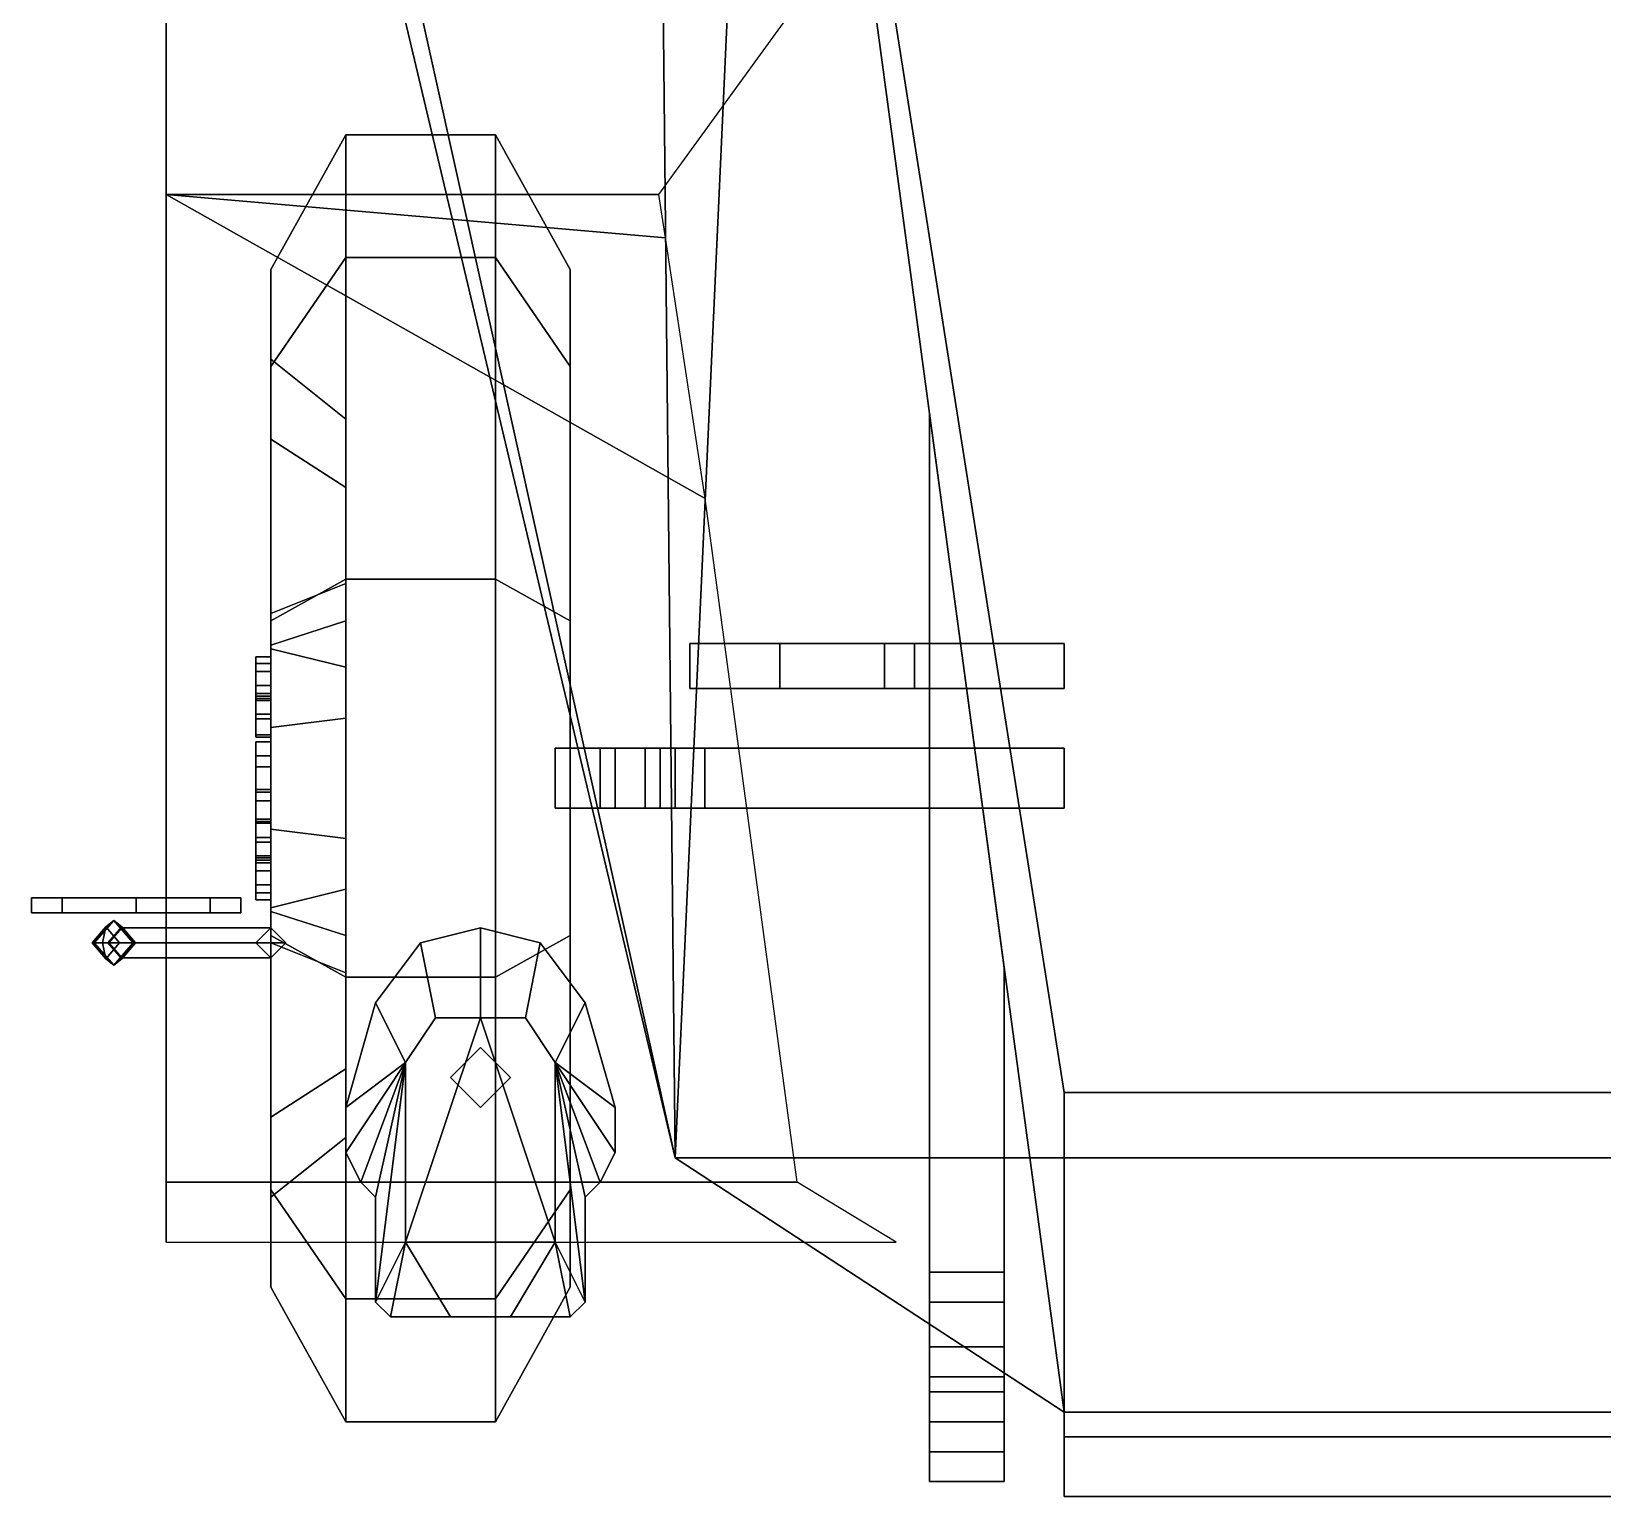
# Model space of a CAD drawing. Header units: millimetres. Extents: x -1.07 to 1.03, y -2.23 to 2.52.
# Drawn here: x -1.07 to -0.02, y -2.23 to -1.251 of the extents above; entities that cross this region are included whole.
import ezdxf

# ---------------------------------------------------------------- set-up
doc = ezdxf.new("R2010")
doc.units = ezdxf.units.MM
doc.layers.add('fenders', color=6, linetype='Continuous')
doc.layers.add('wheels', color=2, linetype='Continuous')

msp = doc.modelspace()

# ---------------------------------------------------------------- linework, layer by layer
for points in [[(0.64, -2.0037, 1.1612), (0.9516, -0.69, 1.33), (-0.9516, -0.69, 1.33), (-0.64, -2.0037, 1.1612)], [(-0.9114, -0.78, 1.29), (-0.64, -2.0037, 1.1612), (-0.64, -2.0037, 1.1612), (-0.9516, -0.69, 1.33)], [(-0.64, -2.0037, 1.1612), (-0.6526, -0.78, 0.9), (-0.58, -0.69, 0.77), (-0.64, -2.0037, 1.1612)], [(-0.38, -2.1736, 0.77), (-0.64, -2.0037, 1.1612), (-0.58, -0.69, 0.77), (-0.38, -2.1736, 0.77)], [(0.58, -0.69, 0.3), (0.38, -1.96, 0.36), (-0.38, -1.96, 0.36), (-0.58, -0.69, 0.3)], [(-0.38, -2.1736, 0.77), (-0.58, -0.69, 0.77), (-0.58, -0.69, 0.3), (-0.38, -1.96, 0.36)], [(-0.64, -2.0037, 1.1612), (-0.9114, -0.78, 1.29), (-0.6526, -0.78, 0.9), (-0.64, -2.0037, 1.1612)], [(-0.42, -1.8768, 0.65), (-0.42, -2.08, 0.65), (-0.47, -2.08, 0.65), (-0.47, -1.506, 0.65)], [(-0.42, -2.1, 0.7), (-0.42, -1.8768, 0.7), (-0.47, -1.506, 0.7), (-0.47, -2.1, 0.7)], [(-0.47, -2.1, 0.7), (-0.47, -1.506, 0.7), (-0.47, -1.506, 0.65), (-0.47, -2.08, 0.65)], [(-0.38, -1.66, 0.59), (-0.38, -1.66, 0.54), (-0.57, -1.66, 0.54), (-0.63, -1.66, 0.59)], [(-0.38, -1.69, 0.59), (-0.38, -1.66, 0.59), (-0.63, -1.66, 0.59), (-0.63, -1.69, 0.59)], [(-0.63, -1.69, 0.59), (-0.63, -1.66, 0.59), (-0.63, -1.66, 0.51), (-0.63, -1.69, 0.51)], [(-0.63, -1.69, 0.51), (-0.63, -1.66, 0.51), (-0.5, -1.66, 0.4), (-0.5, -1.69, 0.4)], [(-0.57, -1.66, 0.54), (-0.57, -1.66, 0.5), (-0.63, -1.66, 0.51), (-0.63, -1.66, 0.59)], [(-0.57, -1.66, 0.5), (-0.48, -1.66, 0.44), (-0.5, -1.66, 0.4), (-0.63, -1.66, 0.51)], [(-0.38, -1.66, 0.54), (-0.38, -1.69, 0.54), (-0.57, -1.69, 0.54), (-0.57, -1.66, 0.54)], [(-0.57, -1.66, 0.54), (-0.57, -1.69, 0.54), (-0.57, -1.69, 0.5), (-0.57, -1.66, 0.5)], [(-0.57, -1.66, 0.5), (-0.57, -1.69, 0.5), (-0.48, -1.69, 0.44), (-0.48, -1.66, 0.44)], [(-0.5, -1.69, 0.4), (-0.5, -1.66, 0.4), (-0.38, -1.66, 0.4), (-0.38, -1.69, 0.4)], [(-0.48, -1.66, 0.44), (-0.38, -1.66, 0.44), (-0.38, -1.66, 0.4), (-0.5, -1.66, 0.4)], [(-0.48, -1.66, 0.44), (-0.48, -1.69, 0.44), (-0.38, -1.69, 0.44), (-0.38, -1.66, 0.44)], [(-0.38, -1.69, 0.54), (-0.38, -1.69, 0.59), (-0.63, -1.69, 0.59), (-0.57, -1.69, 0.54)], [(-0.57, -1.69, 0.5), (-0.57, -1.69, 0.54), (-0.63, -1.69, 0.59), (-0.63, -1.69, 0.51)], [(-0.48, -1.69, 0.44), (-0.57, -1.69, 0.5), (-0.63, -1.69, 0.51), (-0.5, -1.69, 0.4)], [(-0.38, -1.69, 0.44), (-0.48, -1.69, 0.44), (-0.5, -1.69, 0.4), (-0.38, -1.69, 0.4)], [(-0.65, -1.77, 0.53), (-0.65, -1.73, 0.53), (-0.72, -1.73, 0.53), (-0.72, -1.77, 0.53)], [(-0.72, -1.77, 0.46), (-0.72, -1.73, 0.46), (-0.69, -1.73, 0.46), (-0.69, -1.77, 0.46)], [(-0.65, -1.73, 0.53), (-0.69, -1.73, 0.46), (-0.72, -1.73, 0.46), (-0.72, -1.73, 0.53)], [(-0.69, -1.77, 0.46), (-0.69, -1.73, 0.46), (-0.68, -1.73, 0.29), (-0.68, -1.77, 0.29)], [(-0.65, -1.73, 0.53), (-0.65, -1.73, 0.4), (-0.68, -1.73, 0.29), (-0.69, -1.73, 0.46)], [(-0.68, -1.77, 0.29), (-0.68, -1.73, 0.29), (-0.66, -1.73, 0.26), (-0.66, -1.77, 0.26)], [(-0.62, -1.73, 0.4), (-0.66, -1.73, 0.26), (-0.68, -1.73, 0.29), (-0.65, -1.73, 0.4)], [(-0.66, -1.77, 0.26), (-0.66, -1.73, 0.26), (-0.64, -1.73, 0.26), (-0.64, -1.77, 0.26)], [(-0.62, -1.73, 0.28), (-0.64, -1.73, 0.26), (-0.66, -1.73, 0.26), (-0.62, -1.73, 0.34)], [(-0.62, -1.73, 0.34), (-0.66, -1.73, 0.26), (-0.66, -1.73, 0.26), (-0.62, -1.73, 0.4)], [(-0.38, -1.77, 0.51), (-0.38, -1.73, 0.51), (-0.65, -1.73, 0.51), (-0.65, -1.77, 0.51)], [(-0.65, -1.77, 0.51), (-0.65, -1.73, 0.51), (-0.65, -1.73, 0.53), (-0.65, -1.77, 0.53)], [(-0.62, -1.77, 0.4), (-0.62, -1.73, 0.4), (-0.65, -1.73, 0.4), (-0.65, -1.77, 0.4)], [(-0.65, -1.77, 0.4), (-0.65, -1.73, 0.4), (-0.65, -1.73, 0.47), (-0.65, -1.77, 0.47)], [(-0.65, -1.77, 0.47), (-0.65, -1.73, 0.47), (-0.38, -1.73, 0.46), (-0.38, -1.77, 0.46)], [(-0.38, -1.73, 0.51), (-0.38, -1.73, 0.46), (-0.65, -1.73, 0.47), (-0.65, -1.73, 0.51)], [(-0.64, -1.77, 0.26), (-0.64, -1.73, 0.26), (-0.62, -1.73, 0.28), (-0.62, -1.77, 0.28)], [(-0.62, -1.77, 0.28), (-0.62, -1.73, 0.28), (-0.62, -1.73, 0.34), (-0.62, -1.77, 0.34)], [(-0.62, -1.77, 0.34), (-0.62, -1.73, 0.34), (-0.38, -1.73, 0.36), (-0.38, -1.77, 0.36)], [(-0.38, -1.77, 0.4), (-0.38, -1.73, 0.4), (-0.62, -1.73, 0.37), (-0.62, -1.77, 0.37)], [(-0.62, -1.77, 0.37), (-0.62, -1.73, 0.37), (-0.62, -1.73, 0.4), (-0.62, -1.77, 0.4)], [(-0.38, -1.73, 0.4), (-0.38, -1.73, 0.36), (-0.62, -1.73, 0.34), (-0.62, -1.73, 0.37)], [(-0.69, -1.77, 0.46), (-0.65, -1.77, 0.53), (-0.72, -1.77, 0.53), (-0.72, -1.77, 0.46)], [(-0.65, -1.77, 0.4), (-0.65, -1.77, 0.53), (-0.69, -1.77, 0.46), (-0.68, -1.77, 0.29)], [(-0.66, -1.77, 0.26), (-0.62, -1.77, 0.4), (-0.65, -1.77, 0.4), (-0.68, -1.77, 0.29)], [(-0.64, -1.77, 0.26), (-0.62, -1.77, 0.28), (-0.62, -1.77, 0.34), (-0.66, -1.77, 0.26)], [(-0.66, -1.77, 0.26), (-0.62, -1.77, 0.34), (-0.62, -1.77, 0.4), (-0.66, -1.77, 0.26)], [(-0.38, -1.77, 0.46), (-0.38, -1.77, 0.51), (-0.65, -1.77, 0.51), (-0.65, -1.77, 0.47)], [(-0.38, -1.77, 0.36), (-0.38, -1.77, 0.4), (-0.62, -1.77, 0.37), (-0.62, -1.77, 0.34)], [(-0.42, -2.08, 0.65), (-0.42, -1.8768, 0.65), (-0.42, -1.88, 0.7), (-0.42, -2.1, 0.7)], [(0.38, -1.96, 0.36), (0.38, -2.19, 0.47), (-0.38, -2.19, 0.47), (-0.38, -1.96, 0.36)], [(-0.38, -1.96, 0.36), (-0.38, -2.19, 0.47), (-0.38, -2.23, 0.64), (-0.38, -2.1736, 0.77)], [(0.38, -2.1736, 0.77), (0.64, -2.0037, 1.1612), (-0.64, -2.0037, 1.1612), (-0.38, -2.1736, 0.77)], [(-0.42, -2.08, 0.65), (-0.42, -2.13, 0.59), (-0.47, -2.13, 0.59), (-0.47, -2.08, 0.65)], [(-0.47, -2.13, 0.65), (-0.47, -2.1, 0.7), (-0.47, -2.08, 0.65), (-0.47, -2.13, 0.59)], [(-0.42, -2.13, 0.59), (-0.42, -2.08, 0.65), (-0.42, -2.1, 0.7), (-0.42, -2.13, 0.65)], [(-0.42, -2.13, 0.65), (-0.42, -2.1, 0.7), (-0.47, -2.1, 0.7), (-0.47, -2.13, 0.65)], [(-0.42, -2.13, 0.59), (-0.42, -2.18, 0.59), (-0.47, -2.18, 0.59), (-0.47, -2.13, 0.59)], [(-0.42, -2.15, 0.74), (-0.42, -2.13, 0.73), (-0.47, -2.13, 0.73), (-0.47, -2.15, 0.74)], [(-0.42, -2.13, 0.73), (-0.42, -2.18, 0.69), (-0.47, -2.18, 0.69), (-0.47, -2.13, 0.73)], [(-0.42, -2.16, 0.65), (-0.42, -2.13, 0.65), (-0.47, -2.13, 0.65), (-0.47, -2.16, 0.65)], [(-0.47, -2.15, 0.74), (-0.47, -2.13, 0.73), (-0.47, -2.18, 0.69), (-0.47, -2.2, 0.71)], [(-0.47, -2.18, 0.66), (-0.47, -2.16, 0.65), (-0.47, -2.13, 0.59), (-0.47, -2.18, 0.59)], [(-0.47, -2.16, 0.65), (-0.47, -2.13, 0.65), (-0.47, -2.13, 0.59)], [(-0.42, -2.2, 0.71), (-0.42, -2.18, 0.69), (-0.42, -2.13, 0.73), (-0.42, -2.15, 0.74)], [(-0.42, -2.18, 0.59), (-0.42, -2.13, 0.59), (-0.42, -2.16, 0.65), (-0.42, -2.18, 0.66)], [(-0.42, -2.13, 0.59), (-0.42, -2.13, 0.59), (-0.42, -2.13, 0.65), (-0.42, -2.16, 0.65)], [(-0.42, -2.2, 0.71), (-0.42, -2.15, 0.74), (-0.47, -2.15, 0.74), (-0.47, -2.2, 0.71)], [(-0.42, -2.18, 0.66), (-0.42, -2.16, 0.65), (-0.47, -2.16, 0.65), (-0.47, -2.18, 0.66)], [(-0.42, -2.18, 0.59), (-0.42, -2.22, 0.64), (-0.47, -2.22, 0.64), (-0.47, -2.18, 0.59)], [(-0.42, -2.18, 0.69), (-0.42, -2.18, 0.66), (-0.47, -2.18, 0.66), (-0.47, -2.18, 0.69)], [(-0.47, -2.2, 0.71), (-0.47, -2.18, 0.69), (-0.47, -2.18, 0.66), (-0.47, -2.22, 0.68)], [(-0.47, -2.22, 0.68), (-0.47, -2.18, 0.66), (-0.47, -2.18, 0.59), (-0.47, -2.22, 0.64)], [(-0.42, -2.22, 0.68), (-0.42, -2.18, 0.66), (-0.42, -2.18, 0.69), (-0.42, -2.2, 0.71)], [(-0.42, -2.22, 0.64), (-0.42, -2.18, 0.59), (-0.42, -2.18, 0.66), (-0.42, -2.22, 0.68)], [(0.38, -2.23, 0.64), (0.38, -2.1736, 0.77), (-0.38, -2.1736, 0.77), (-0.38, -2.23, 0.64)], [(0.38, -2.19, 0.47), (0.38, -2.23, 0.55), (-0.38, -2.23, 0.55), (-0.38, -2.19, 0.47)], [(-0.38, -2.23, 0.55), (-0.38, -2.23, 0.64), (-0.38, -2.19, 0.47)], [(-0.42, -2.22, 0.68), (-0.42, -2.2, 0.71), (-0.47, -2.2, 0.71), (-0.47, -2.22, 0.68)], [(-0.42, -2.22, 0.64), (-0.42, -2.22, 0.68), (-0.47, -2.22, 0.68), (-0.47, -2.22, 0.64)], [(0.38, -2.23, 0.55), (0.38, -2.23, 0.64), (-0.38, -2.23, 0.64), (-0.38, -2.23, 0.55)]]:
    msp.add_3dface(points)
at = {"layer": 'fenders'}
for points in [[(-0.98, -1.36, 1.03), (-0.6507, -1.36, 1.03), (-0.5422, -1.21, 0.56), (-0.98, -1.21, 0.56)], [(-0.98, -1.43, 0.93), (-0.98, -1.36, 1.03), (-0.98, -1.21, 0.56), (-0.98, -1.23, 0.52)], [(-0.98, -2.02, 1.03), (-0.5583, -2.02, 1.03), (-0.6199, -1.563, 1.03), (-0.98, -1.36, 1.03)], [(-0.98, -2.06, 0.93), (-0.98, -2.02, 1.03), (-0.98, -1.36, 1.03), (-0.98, -1.43, 0.93)], [(-0.98, -1.36, 1.03), (-0.6199, -1.563, 1.03), (-0.6463, -1.389, 1.03), (-0.98, -1.36, 1.03)], [(-0.98, -1.36, 1.03), (-0.6463, -1.389, 1.03), (-0.6507, -1.36, 1.03), (-0.98, -1.36, 1.03)], [(-1.0495, -1.83, 1.3995), (-1.07, -1.83, 1.35), (-1.07, -1.84, 1.35), (-1.0495, -1.84, 1.3995)], [(-1.07, -1.83, 1.35), (-1.0495, -1.83, 1.3005), (-1.0495, -1.84, 1.3005), (-1.07, -1.84, 1.35)], [(-1.07, -1.83, 1.35), (-1.0495, -1.83, 1.3995), (-1, -1.83, 1.42), (-1.0495, -1.83, 1.3005)], [(-1, -1.83, 1.42), (-1.0495, -1.83, 1.3995), (-1.0495, -1.84, 1.3995), (-1, -1.84, 1.42)], [(-1.0495, -1.83, 1.3005), (-1, -1.83, 1.28), (-1, -1.84, 1.28), (-1.0495, -1.84, 1.3005)], [(-1.0495, -1.83, 1.3005), (-1, -1.83, 1.42), (-0.9505, -1.83, 1.3995), (-1, -1.83, 1.28)], [(-0.9505, -1.83, 1.3995), (-1, -1.83, 1.42), (-1, -1.84, 1.42), (-0.9505, -1.84, 1.3995)], [(-1, -1.83, 1.28), (-0.9505, -1.83, 1.3005), (-0.9505, -1.84, 1.3005), (-1, -1.84, 1.28)], [(-1, -1.83, 1.28), (-0.9505, -1.83, 1.3995), (-0.93, -1.83, 1.35), (-0.9505, -1.83, 1.3005)], [(-0.93, -1.83, 1.35), (-0.9505, -1.83, 1.3995), (-0.9505, -1.84, 1.3995), (-0.93, -1.84, 1.35)], [(-0.9505, -1.83, 1.3005), (-0.93, -1.83, 1.35), (-0.93, -1.84, 1.35), (-0.9505, -1.84, 1.3005)], [(-1.07, -1.84, 1.35), (-1.0495, -1.84, 1.3005), (-1, -1.84, 1.28), (-1.0495, -1.84, 1.3995)], [(-1.0495, -1.84, 1.3995), (-1, -1.84, 1.28), (-0.9505, -1.84, 1.3005), (-1, -1.84, 1.42)], [(-1.0203, -1.8494, 1.4111), (-1.015, -1.845, 1.4019), (-1.028, -1.86, 1.3944), (-1.0295, -1.86, 1.4057)], [(-1.015, -1.845, 1.4019), (-1.0097, -1.8494, 1.3927), (-1.0189, -1.86, 1.3874), (-1.028, -1.86, 1.3944)], [(-1.0111, -1.86, 1.4164), (-1.002, -1.86, 1.4094), (-1.015, -1.845, 1.4019), (-1.0203, -1.8494, 1.4111)], [(-1.002, -1.86, 1.4094), (-1.0005, -1.86, 1.398), (-1.0097, -1.8494, 1.3927), (-1.015, -1.845, 1.4019)], [(-1, -1.84, 1.42), (-0.9505, -1.84, 1.3005), (-0.93, -1.84, 1.35), (-0.9505, -1.84, 1.3995)], [(-1.0225, -1.86, 1.4149), (-1.0203, -1.8494, 1.4111), (-1.0295, -1.86, 1.4057), (-1.0225, -1.86, 1.4149)], [(-1.0225, -1.86, 1.4149), (-1.0111, -1.86, 1.4164), (-1.0203, -1.8494, 1.4111), (-1.0225, -1.86, 1.4149)], [(-1.0097, -1.8494, 1.3927), (-1.0096, -1.85, 1.3925), (-1.0096, -1.85, 1.3925), (-1.0189, -1.86, 1.3874)], [(-1.0189, -1.86, 1.3874), (-1.0096, -1.85, 1.3925), (-1.0096, -1.85, 1.3925), (-1.0182, -1.86, 1.3875)], [(-1.0182, -1.86, 1.3875), (-1.0096, -1.85, 1.3925), (-0.91, -1.85, 1.22), (-0.92, -1.86, 1.2173)], [(-1.0005, -1.86, 1.398), (-1.0096, -1.85, 1.3925), (-1.0096, -1.85, 1.3925), (-1.0097, -1.8494, 1.3927)], [(-1.0096, -1.85, 1.3925), (-1.0009, -1.86, 1.3975), (-0.9, -1.86, 1.2227), (-0.91, -1.85, 1.22)], [(-1.0005, -1.86, 1.398), (-1.0009, -1.86, 1.3975), (-1.0009, -1.86, 1.3975), (-1.0096, -1.85, 1.3925)], [(-0.91, -1.85, 1.03), (-0.92, -1.86, 1.03), (-0.92, -1.86, 1.2173), (-0.91, -1.85, 1.22)], [(-0.9, -1.86, 1.03), (-0.91, -1.85, 1.03), (-0.91, -1.85, 1.22), (-0.9, -1.86, 1.2227)], [(-0.77, -1.85, 1.12), (-0.81, -1.86, 1.12), (-0.81, -1.86, 1.17), (-0.77, -1.85, 1.17)], [(-0.77, -1.85, 1.17), (-0.81, -1.86, 1.17), (-0.8, -1.91, 1.2), (-0.77, -1.91, 1.2)], [(-0.73, -1.86, 1.12), (-0.77, -1.85, 1.12), (-0.77, -1.85, 1.17), (-0.73, -1.86, 1.17)], [(-0.73, -1.86, 1.17), (-0.77, -1.85, 1.17), (-0.77, -1.91, 1.2), (-0.74, -1.91, 1.2)], [(-1.0225, -1.86, 1.4149), (-1.0295, -1.86, 1.4057), (-1.0203, -1.8706, 1.4111), (-1.0225, -1.86, 1.4149)], [(-1.0295, -1.86, 1.4057), (-1.028, -1.86, 1.3944), (-1.015, -1.875, 1.4019), (-1.0203, -1.8706, 1.4111)], [(-1.028, -1.86, 1.3944), (-1.0189, -1.86, 1.3874), (-1.0097, -1.8706, 1.3927), (-1.015, -1.875, 1.4019)], [(-1.0225, -1.86, 1.4149), (-1.0203, -1.8706, 1.4111), (-1.0111, -1.86, 1.4164), (-1.0225, -1.86, 1.4149)], [(-1.0203, -1.8706, 1.4111), (-1.015, -1.875, 1.4019), (-1.002, -1.86, 1.4094), (-1.0111, -1.86, 1.4164)], [(-1.0189, -1.86, 1.3874), (-1.0096, -1.87, 1.3925), (-1.0096, -1.87, 1.3925), (-1.0097, -1.8706, 1.3927)], [(-1.0189, -1.86, 1.3874), (-1.0182, -1.86, 1.3875), (-1.0182, -1.86, 1.3875), (-1.0096, -1.87, 1.3925)], [(-1.0096, -1.87, 1.3925), (-1.0182, -1.86, 1.3875), (-0.92, -1.86, 1.2173), (-0.91, -1.87, 1.22)], [(-1.015, -1.875, 1.4019), (-1.0097, -1.8706, 1.3927), (-1.0005, -1.86, 1.398), (-1.002, -1.86, 1.4094)], [(-1.0097, -1.8706, 1.3927), (-1.0096, -1.87, 1.3925), (-1.0096, -1.87, 1.3925), (-1.0005, -1.86, 1.398)], [(-1.0009, -1.86, 1.3975), (-1.0096, -1.87, 1.3925), (-0.91, -1.87, 1.22), (-0.9, -1.86, 1.2227)], [(-1.0096, -1.87, 1.3925), (-1.0009, -1.86, 1.3975), (-1.0009, -1.86, 1.3975), (-1.0005, -1.86, 1.398)], [(-0.92, -1.86, 1.03), (-0.91, -1.87, 1.03), (-0.91, -1.87, 1.22), (-0.92, -1.86, 1.2173)], [(-0.91, -1.87, 1.03), (-0.9, -1.86, 1.03), (-0.9, -1.86, 1.2227), (-0.91, -1.87, 1.22)], [(-0.81, -1.86, 1.12), (-0.84, -1.9, 1.12), (-0.84, -1.9, 1.17), (-0.81, -1.86, 1.17)], [(-0.81, -1.86, 1.17), (-0.84, -1.9, 1.17), (-0.82, -1.94, 1.2), (-0.8, -1.91, 1.2)], [(-0.7, -1.9, 1.17), (-0.73, -1.86, 1.17), (-0.74, -1.91, 1.2), (-0.72, -1.94, 1.2)], [(-0.7, -1.9, 1.12), (-0.73, -1.86, 1.12), (-0.73, -1.86, 1.17), (-0.7, -1.9, 1.17)], [(-0.84, -1.9, 1.12), (-0.86, -1.97, 1.12), (-0.86, -1.97, 1.17), (-0.84, -1.9, 1.17)], [(-0.84, -1.9, 1.17), (-0.86, -1.97, 1.17), (-0.82, -1.94, 1.2)], [(-0.68, -1.97, 1.17), (-0.7, -1.9, 1.17), (-0.72, -1.94, 1.2)], [(-0.68, -1.97, 1.12), (-0.7, -1.9, 1.12), (-0.7, -1.9, 1.17), (-0.68, -1.97, 1.17)], [(-0.77, -1.91, 1.2), (-0.8, -1.91, 1.2), (-0.82, -1.94, 1.2), (-0.82, -2.06, 1.2)], [(-0.72, -2.06, 1.2), (-0.77, -1.91, 1.2), (-0.82, -2.06, 1.2), (-0.72, -2.06, 1.2)], [(-0.74, -1.91, 1.2), (-0.77, -1.91, 1.2), (-0.72, -2.06, 1.2), (-0.72, -1.94, 1.2)], [(-0.77, -1.93, 1.03), (-0.79, -1.95, 1.03), (-0.79, -1.95, 1.12), (-0.77, -1.93, 1.12)], [(-0.75, -1.95, 1.03), (-0.77, -1.93, 1.03), (-0.77, -1.93, 1.12), (-0.75, -1.95, 1.12)], [(-0.86, -1.97, 1.17), (-0.86, -2, 1.17), (-0.82, -1.94, 1.2)], [(-0.86, -2, 1.17), (-0.85, -2.02, 1.17), (-0.82, -1.94, 1.2)], [(-0.85, -2.02, 1.17), (-0.84, -2.03, 1.17), (-0.82, -1.94, 1.2)], [(-0.84, -2.03, 1.17), (-0.84, -2.1, 1.17), (-0.82, -1.94, 1.2)], [(-0.84, -2.1, 1.17), (-0.82, -2.06, 1.2), (-0.82, -1.94, 1.2)], [(-0.68, -2, 1.17), (-0.68, -1.97, 1.17), (-0.72, -1.94, 1.2)], [(-0.69, -2.02, 1.17), (-0.68, -2, 1.17), (-0.72, -1.94, 1.2)], [(-0.7, -2.03, 1.17), (-0.69, -2.02, 1.17), (-0.72, -1.94, 1.2)], [(-0.7, -2.1, 1.17), (-0.7, -2.03, 1.17), (-0.72, -1.94, 1.2)], [(-0.72, -2.06, 1.2), (-0.7, -2.1, 1.17), (-0.72, -1.94, 1.2)], [(-0.79, -1.95, 1.03), (-0.77, -1.97, 1.03), (-0.77, -1.97, 1.12), (-0.79, -1.95, 1.12)], [(-0.77, -1.97, 1.03), (-0.75, -1.95, 1.03), (-0.75, -1.95, 1.12), (-0.77, -1.97, 1.12)], [(-0.86, -1.97, 1.12), (-0.86, -2, 1.14), (-0.86, -2, 1.17), (-0.86, -1.97, 1.17)], [(-0.68, -2, 1.14), (-0.68, -1.97, 1.12), (-0.68, -1.97, 1.17), (-0.68, -2, 1.17)], [(-0.86, -2, 1.14), (-0.85, -2.02, 1.14), (-0.85, -2.02, 1.17), (-0.86, -2, 1.17)], [(-0.69, -2.02, 1.14), (-0.68, -2, 1.14), (-0.68, -2, 1.17), (-0.69, -2.02, 1.17)], [(-0.98, -2.06, 0.93), (-0.4923, -2.06, 0.93), (-0.5583, -2.02, 1.03), (-0.98, -2.02, 1.03)], [(-0.85, -2.02, 1.14), (-0.84, -2.03, 1.14), (-0.84, -2.03, 1.17), (-0.85, -2.02, 1.17)], [(-0.7, -2.03, 1.14), (-0.69, -2.02, 1.14), (-0.69, -2.02, 1.17), (-0.7, -2.03, 1.17)], [(-0.84, -2.03, 1.14), (-0.84, -2.1, 1.14), (-0.84, -2.1, 1.17), (-0.84, -2.03, 1.17)], [(-0.7, -2.1, 1.14), (-0.7, -2.03, 1.14), (-0.7, -2.03, 1.17), (-0.7, -2.1, 1.17)], [(-0.84, -2.1, 1.17), (-0.83, -2.11, 1.17), (-0.82, -2.06, 1.2)], [(-0.83, -2.11, 1.17), (-0.79, -2.11, 1.17), (-0.82, -2.06, 1.2)], [(-0.79, -2.11, 1.17), (-0.75, -2.11, 1.17), (-0.72, -2.06, 1.2), (-0.82, -2.06, 1.2)], [(-0.71, -2.11, 1.17), (-0.72, -2.06, 1.2), (-0.72, -2.06, 1.2), (-0.75, -2.11, 1.17)], [(-0.7, -2.1, 1.17), (-0.72, -2.06, 1.2), (-0.72, -2.06, 1.2), (-0.71, -2.11, 1.17)], [(-0.84, -2.1, 1.14), (-0.83, -2.11, 1.14), (-0.83, -2.11, 1.17), (-0.84, -2.1, 1.17)], [(-0.71, -2.11, 1.14), (-0.7, -2.1, 1.14), (-0.7, -2.1, 1.17), (-0.71, -2.11, 1.17)], [(-0.83, -2.11, 1.14), (-0.71, -2.11, 1.14), (-0.75, -2.11, 1.17), (-0.79, -2.11, 1.17)], [(-0.83, -2.11, 1.14), (-0.79, -2.11, 1.17), (-0.79, -2.11, 1.17), (-0.83, -2.11, 1.17)], [(-0.71, -2.11, 1.14), (-0.71, -2.11, 1.17), (-0.71, -2.11, 1.17), (-0.75, -2.11, 1.17)]]:
    msp.add_3dface(points, dxfattribs=at)
at = {"layer": 'wheels'}
for points in [[(-0.86, -1.4021, 0.6627), (-0.86, -1.32, 0.41), (-0.91, -1.41, 0.41), (-0.91, -1.4749, 0.6098)], [(-0.86, -1.32, 0.41), (-0.86, -1.4021, 0.1573), (-0.91, -1.4749, 0.2102), (-0.91, -1.41, 0.41)], [(-0.76, -1.4021, 0.6627), (-0.76, -1.32, 0.41), (-0.86, -1.32, 0.41), (-0.86, -1.4021, 0.6627)], [(-0.76, -1.32, 0.41), (-0.76, -1.4021, 0.1573), (-0.86, -1.4021, 0.1573), (-0.86, -1.32, 0.41)], [(-0.76, -1.32, 0.41), (-0.76, -1.4021, 0.6627), (-0.71, -1.4749, 0.6098), (-0.71, -1.41, 0.41)], [(-0.76, -1.4021, 0.1573), (-0.76, -1.32, 0.41), (-0.71, -1.41, 0.41), (-0.71, -1.4749, 0.2102)], [(-0.86, -1.6171, 0.819), (-0.86, -1.4021, 0.6627), (-0.91, -1.4749, 0.6098), (-0.91, -1.6449, 0.7334)], [(-0.86, -1.4021, 0.1573), (-0.86, -1.6171, 0.001), (-0.91, -1.6449, 0.0866), (-0.91, -1.4749, 0.2102)], [(-0.76, -1.6171, 0.819), (-0.76, -1.4021, 0.6627), (-0.86, -1.4021, 0.6627), (-0.86, -1.6171, 0.819)], [(-0.76, -1.4021, 0.1573), (-0.76, -1.6171, 0.001), (-0.86, -1.6171, 0.001), (-0.86, -1.4021, 0.1573)], [(-0.76, -1.4021, 0.6627), (-0.76, -1.6171, 0.819), (-0.71, -1.6449, 0.7334), (-0.71, -1.4749, 0.6098)], [(-0.76, -1.6171, 0.001), (-0.76, -1.4021, 0.1573), (-0.71, -1.4749, 0.2102), (-0.71, -1.6449, 0.0866)], [(-0.91, -1.4749, 0.6098), (-0.91, -1.41, 0.41), (-0.91, -1.47, 0.41), (-0.91, -1.5235, 0.5746)], [(-0.91, -1.41, 0.41), (-0.91, -1.4749, 0.2102), (-0.91, -1.5235, 0.2454), (-0.91, -1.47, 0.41)], [(-0.71, -2.0251, 0.2102), (-0.71, -1.4749, 0.2102), (-0.71, -1.41, 0.41), (-0.71, -2.09, 0.41)], [(-0.71, -2.09, 0.41), (-0.71, -1.41, 0.41), (-0.71, -1.4749, 0.6098), (-0.71, -2.0251, 0.6098)], [(-0.91, -1.47, 0.41), (-0.91, -1.5235, 0.2454), (-0.86, -1.5558, 0.2689), (-0.86, -1.51, 0.41)], [(-0.91, -1.5235, 0.5746), (-0.91, -1.47, 0.41), (-0.86, -1.51, 0.41), (-0.86, -1.5558, 0.5511)], [(-0.91, -1.6449, 0.7334), (-0.91, -1.4749, 0.6098), (-0.91, -1.5235, 0.5746), (-0.91, -1.6635, 0.6763)], [(-0.91, -1.4749, 0.2102), (-0.91, -1.6449, 0.0866), (-0.91, -1.6635, 0.1437), (-0.91, -1.5235, 0.2454)], [(-0.71, -1.8551, 0.0866), (-0.71, -1.6449, 0.0866), (-0.71, -1.4749, 0.2102), (-0.71, -2.0251, 0.2102)], [(-0.71, -2.0251, 0.6098), (-0.71, -1.4749, 0.6098), (-0.71, -1.6449, 0.7334), (-0.71, -1.8551, 0.7334)], [(-0.86, -1.5558, 0.5511), (-0.86, -1.51, 0.41), (-0.86, -1.62, 0.41), (-0.86, -1.6448, 0.4864)], [(-0.86, -1.51, 0.41), (-0.86, -1.5558, 0.2689), (-0.86, -1.6448, 0.3336), (-0.86, -1.62, 0.41)], [(-0.91, -1.5235, 0.2454), (-0.91, -1.6635, 0.1437), (-0.86, -1.6758, 0.1817), (-0.86, -1.5558, 0.2689)], [(-0.91, -1.6635, 0.6763), (-0.91, -1.5235, 0.5746), (-0.86, -1.5558, 0.5511), (-0.86, -1.6758, 0.6383)], [(-0.86, -1.6758, 0.6383), (-0.86, -1.5558, 0.5511), (-0.86, -1.6448, 0.4864), (-0.86, -1.7098, 0.5336)], [(-0.86, -1.5558, 0.2689), (-0.86, -1.6758, 0.1817), (-0.86, -1.7098, 0.2864), (-0.86, -1.6448, 0.3336)], [(-0.86, -1.8829, 0.819), (-0.86, -1.6171, 0.819), (-0.91, -1.6449, 0.7334), (-0.91, -1.8551, 0.7334)], [(-0.86, -1.6171, 0.001), (-0.86, -1.8829, 0.001), (-0.91, -1.8551, 0.0866), (-0.91, -1.6449, 0.0866)], [(-0.86, -1.6448, 0.4864), (-0.86, -1.62, 0.41), (-0.91, -1.64, 0.41), (-0.91, -1.661, 0.4747)], [(-0.86, -1.62, 0.41), (-0.86, -1.6448, 0.3336), (-0.91, -1.661, 0.3453), (-0.91, -1.64, 0.41)], [(-0.76, -1.8829, 0.819), (-0.76, -1.6171, 0.819), (-0.86, -1.6171, 0.819), (-0.86, -1.8829, 0.819)], [(-0.76, -1.6171, 0.001), (-0.76, -1.8829, 0.001), (-0.86, -1.8829, 0.001), (-0.86, -1.6171, 0.001)], [(-0.76, -1.6171, 0.819), (-0.76, -1.8829, 0.819), (-0.71, -1.8551, 0.7334), (-0.71, -1.6449, 0.7334)], [(-0.76, -1.8829, 0.001), (-0.76, -1.6171, 0.001), (-0.71, -1.6449, 0.0866), (-0.71, -1.8551, 0.0866)], [(-0.91, -1.64, 0.41), (-0.91, -1.661, 0.3453), (-0.91, -1.6788, 0.4174), (-0.91, -1.6688, 0.4285)], [(-0.91, -1.661, 0.4747), (-0.91, -1.64, 0.41), (-0.91, -1.6688, 0.4285), (-0.91, -1.6734, 0.4428)], [(-0.86, -1.7098, 0.5336), (-0.86, -1.6448, 0.4864), (-0.91, -1.661, 0.4747), (-0.91, -1.716, 0.5146)], [(-0.86, -1.6448, 0.3336), (-0.86, -1.7098, 0.2864), (-0.91, -1.716, 0.3054), (-0.91, -1.661, 0.3453)], [(-0.91, -1.8551, 0.7334), (-0.91, -1.6449, 0.7334), (-0.91, -1.6635, 0.6763), (-0.91, -1.8365, 0.6763)], [(-0.91, -1.6449, 0.0866), (-0.91, -1.8551, 0.0866), (-0.91, -1.8365, 0.1437), (-0.91, -1.6635, 0.1437)], [(-0.91, -1.6688, 0.4285), (-0.91, -1.6788, 0.4174), (-0.92, -1.6788, 0.4174), (-0.92, -1.6688, 0.4285)], [(-0.91, -1.6734, 0.4428), (-0.91, -1.6688, 0.4285), (-0.92, -1.6688, 0.4285), (-0.92, -1.6734, 0.4428)], [(-0.92, -1.6734, 0.4428), (-0.92, -1.6688, 0.4285), (-0.92, -1.6788, 0.4174), (-0.92, -1.6881, 0.4459)], [(-0.91, -1.716, 0.5146), (-0.91, -1.661, 0.4747), (-0.91, -1.735, 0.48), (-0.91, -1.7425, 0.493)], [(-0.91, -1.735, 0.48), (-0.91, -1.661, 0.4747), (-0.91, -1.6881, 0.4459), (-0.91, -1.7425, 0.467)], [(-0.91, -1.6788, 0.4174), (-0.91, -1.661, 0.3453), (-0.91, -1.6967, 0.3622), (-0.91, -1.6935, 0.4205)], [(-0.91, -1.661, 0.4747), (-0.91, -1.661, 0.4747), (-0.91, -1.6734, 0.4428), (-0.91, -1.6881, 0.4459)], [(-0.91, -1.661, 0.3453), (-0.91, -1.661, 0.3453), (-0.91, -1.6952, 0.3473), (-0.91, -1.6967, 0.3622)], [(-0.91, -1.661, 0.3453), (-0.91, -1.716, 0.3054), (-0.91, -1.7073, 0.3385), (-0.91, -1.6952, 0.3473)], [(-0.91, -1.6635, 0.1437), (-0.91, -1.8365, 0.1437), (-0.86, -1.8242, 0.1817), (-0.86, -1.6758, 0.1817)], [(-0.91, -1.8365, 0.6763), (-0.91, -1.6635, 0.6763), (-0.86, -1.6758, 0.6383), (-0.86, -1.8242, 0.6383)], [(-0.91, -1.6881, 0.4459), (-0.91, -1.6734, 0.4428), (-0.92, -1.6734, 0.4428), (-0.92, -1.6881, 0.4459)], [(-0.91, -1.6788, 0.4174), (-0.91, -1.6935, 0.4205), (-0.92, -1.6935, 0.4205), (-0.92, -1.6788, 0.4174)], [(-0.92, -1.6881, 0.4459), (-0.92, -1.6788, 0.4174), (-0.92, -1.6935, 0.4205), (-0.92, -1.6981, 0.4347)], [(-0.86, -1.8242, 0.6383), (-0.86, -1.6758, 0.6383), (-0.86, -1.7098, 0.5336), (-0.86, -1.7902, 0.5336)], [(-0.86, -1.6758, 0.1817), (-0.86, -1.8242, 0.1817), (-0.86, -1.7902, 0.2864), (-0.86, -1.7098, 0.2864)], [(-0.91, -1.6981, 0.4347), (-0.91, -1.6881, 0.4459), (-0.92, -1.6881, 0.4459), (-0.92, -1.6981, 0.4347)], [(-0.91, -1.7425, 0.467), (-0.91, -1.7425, 0.467), (-0.91, -1.6881, 0.4459), (-0.91, -1.6981, 0.4347)], [(-0.91, -1.6935, 0.4205), (-0.91, -1.6981, 0.4347), (-0.92, -1.6981, 0.4347), (-0.92, -1.6935, 0.4205)], [(-0.91, -1.6952, 0.3473), (-0.91, -1.7073, 0.3385), (-0.92, -1.7073, 0.3385), (-0.92, -1.6952, 0.3473)], [(-0.91, -1.6967, 0.3622), (-0.91, -1.6952, 0.3473), (-0.92, -1.6952, 0.3473), (-0.92, -1.6967, 0.3622)], [(-0.92, -1.6952, 0.3473), (-0.92, -1.7073, 0.3385), (-0.92, -1.721, 0.3446), (-0.92, -1.6967, 0.3622)], [(-0.91, -1.7104, 0.3683), (-0.91, -1.6967, 0.3622), (-0.92, -1.6967, 0.3622), (-0.92, -1.7104, 0.3683)], [(-0.92, -1.6967, 0.3622), (-0.92, -1.721, 0.3446), (-0.92, -1.7226, 0.3595), (-0.92, -1.7104, 0.3683)], [(-0.91, -1.6935, 0.4205), (-0.91, -1.6935, 0.4205), (-0.91, -1.6967, 0.3622), (-0.91, -1.7104, 0.3683)], [(-0.91, -1.7257, 0.4276), (-0.91, -1.7257, 0.4276), (-0.91, -1.6981, 0.4347), (-0.91, -1.6935, 0.4205)], [(-0.91, -1.6935, 0.4205), (-0.91, -1.7104, 0.3683), (-0.91, -1.7257, 0.3924), (-0.91, -1.7257, 0.4276)], [(-0.91, -1.7425, 0.467), (-0.91, -1.6981, 0.4347), (-0.91, -1.7257, 0.4276), (-0.91, -1.7593, 0.4385)], [(-0.91, -1.7073, 0.3385), (-0.91, -1.721, 0.3446), (-0.92, -1.721, 0.3446), (-0.92, -1.7073, 0.3385)], [(-0.91, -1.7226, 0.3595), (-0.91, -1.7104, 0.3683), (-0.92, -1.7104, 0.3683), (-0.92, -1.7226, 0.3595)], [(-0.91, -1.716, 0.3054), (-0.91, -1.784, 0.3054), (-0.91, -1.721, 0.3446), (-0.91, -1.7073, 0.3385)], [(-0.86, -1.7902, 0.5336), (-0.86, -1.7098, 0.5336), (-0.91, -1.716, 0.5146), (-0.91, -1.784, 0.5146)], [(-0.86, -1.7098, 0.2864), (-0.86, -1.7902, 0.2864), (-0.91, -1.784, 0.3054), (-0.91, -1.716, 0.3054)], [(-0.91, -1.7257, 0.3924), (-0.91, -1.7257, 0.3924), (-0.91, -1.7104, 0.3683), (-0.91, -1.7226, 0.3595)], [(-0.91, -1.721, 0.3446), (-0.91, -1.7226, 0.3595), (-0.92, -1.7226, 0.3595), (-0.92, -1.721, 0.3446)], [(-0.91, -1.784, 0.5146), (-0.91, -1.716, 0.5146), (-0.91, -1.7425, 0.493), (-0.91, -1.7575, 0.493)], [(-0.91, -1.721, 0.3446), (-0.91, -1.784, 0.3054), (-0.91, -1.779, 0.3446), (-0.91, -1.7226, 0.3595)], [(-0.91, -1.7593, 0.4385), (-0.91, -1.7257, 0.4276), (-0.92, -1.7257, 0.4276), (-0.92, -1.7593, 0.4385)], [(-0.91, -1.7257, 0.4276), (-0.91, -1.7257, 0.3924), (-0.92, -1.7257, 0.3924), (-0.92, -1.7257, 0.4276)], [(-0.91, -1.7257, 0.3924), (-0.91, -1.7593, 0.3815), (-0.92, -1.7593, 0.3815), (-0.92, -1.7257, 0.3924)], [(-0.92, -1.7593, 0.4385), (-0.92, -1.7257, 0.4276), (-0.92, -1.7257, 0.3924), (-0.92, -1.78, 0.41)], [(-0.92, -1.78, 0.41), (-0.92, -1.7257, 0.3924), (-0.92, -1.7593, 0.3815)], [(-0.91, -1.7226, 0.3595), (-0.91, -1.7226, 0.3595), (-0.91, -1.779, 0.3446), (-0.91, -1.7774, 0.3595)], [(-0.91, -1.7226, 0.3595), (-0.91, -1.7774, 0.3595), (-0.91, -1.7593, 0.3815), (-0.91, -1.7257, 0.3924)], [(-0.91, -1.7425, 0.493), (-0.91, -1.735, 0.48), (-0.92, -1.735, 0.48), (-0.92, -1.7425, 0.493)], [(-0.91, -1.735, 0.48), (-0.91, -1.7425, 0.467), (-0.92, -1.7425, 0.467), (-0.92, -1.735, 0.48)], [(-0.92, -1.7575, 0.493), (-0.92, -1.7425, 0.493), (-0.92, -1.735, 0.48), (-0.92, -1.765, 0.48)], [(-0.92, -1.765, 0.48), (-0.92, -1.735, 0.48), (-0.92, -1.7425, 0.467), (-0.92, -1.7575, 0.467)], [(-0.91, -1.7575, 0.493), (-0.91, -1.7425, 0.493), (-0.92, -1.7425, 0.493), (-0.92, -1.7575, 0.493)], [(-0.91, -1.7425, 0.467), (-0.91, -1.7575, 0.467), (-0.92, -1.7575, 0.467), (-0.92, -1.7425, 0.467)], [(-0.91, -1.7593, 0.4385), (-0.91, -1.7593, 0.4385), (-0.91, -1.7575, 0.467), (-0.91, -1.7425, 0.467)], [(-0.91, -1.765, 0.48), (-0.91, -1.7575, 0.493), (-0.92, -1.7575, 0.493), (-0.92, -1.765, 0.48)], [(-0.91, -1.7575, 0.467), (-0.91, -1.765, 0.48), (-0.92, -1.765, 0.48), (-0.92, -1.7575, 0.467)], [(-0.91, -1.78, 0.41), (-0.91, -1.7593, 0.4385), (-0.92, -1.7593, 0.4385), (-0.92, -1.78, 0.41)], [(-0.91, -1.7593, 0.3815), (-0.91, -1.78, 0.41), (-0.92, -1.78, 0.41), (-0.92, -1.7593, 0.3815)], [(-0.91, -1.784, 0.5146), (-0.91, -1.784, 0.5146), (-0.91, -1.7575, 0.493), (-0.91, -1.765, 0.48)], [(-0.91, -1.8019, 0.4347), (-0.91, -1.8019, 0.4347), (-0.91, -1.765, 0.48), (-0.91, -1.7575, 0.467)], [(-0.91, -1.8019, 0.4347), (-0.91, -1.7575, 0.467), (-0.91, -1.7593, 0.4385), (-0.91, -1.78, 0.41)], [(-0.91, -1.7593, 0.3815), (-0.91, -1.7593, 0.3815), (-0.91, -1.7774, 0.3595), (-0.91, -1.7896, 0.3683)], [(-0.91, -1.7896, 0.3683), (-0.91, -1.8065, 0.4205), (-0.91, -1.78, 0.41), (-0.91, -1.7593, 0.3815)], [(-0.91, -1.8119, 0.4459), (-0.91, -1.784, 0.5146), (-0.91, -1.765, 0.48), (-0.91, -1.8019, 0.4347)], [(-0.91, -1.7774, 0.3595), (-0.91, -1.779, 0.3446), (-0.92, -1.779, 0.3446), (-0.92, -1.7774, 0.3595)], [(-0.91, -1.7896, 0.3683), (-0.91, -1.7774, 0.3595), (-0.92, -1.7774, 0.3595), (-0.92, -1.7896, 0.3683)], [(-0.92, -1.779, 0.3446), (-0.92, -1.8033, 0.3622), (-0.92, -1.7896, 0.3683), (-0.92, -1.7774, 0.3595)], [(-0.91, -1.779, 0.3446), (-0.91, -1.7927, 0.3385), (-0.92, -1.7927, 0.3385), (-0.92, -1.779, 0.3446)], [(-0.92, -1.7927, 0.3385), (-0.92, -1.8048, 0.3473), (-0.92, -1.8033, 0.3622), (-0.92, -1.779, 0.3446)], [(-0.91, -1.784, 0.3054), (-0.91, -1.784, 0.3054), (-0.91, -1.7927, 0.3385), (-0.91, -1.779, 0.3446)], [(-0.91, -1.78, 0.41), (-0.91, -1.78, 0.41), (-0.91, -1.8065, 0.4205), (-0.91, -1.8019, 0.4347)], [(-0.86, -1.8552, 0.4864), (-0.86, -1.7902, 0.5336), (-0.91, -1.784, 0.5146), (-0.91, -1.839, 0.4747)], [(-0.86, -1.7902, 0.2864), (-0.86, -1.8552, 0.3336), (-0.91, -1.839, 0.3453), (-0.91, -1.784, 0.3054)], [(-0.91, -1.784, 0.3054), (-0.91, -1.839, 0.3453), (-0.91, -1.8048, 0.3473), (-0.91, -1.7927, 0.3385)], [(-0.91, -1.839, 0.4747), (-0.91, -1.784, 0.5146), (-0.91, -1.8119, 0.4459), (-0.91, -1.8266, 0.4428)], [(-0.91, -1.8033, 0.3622), (-0.91, -1.7896, 0.3683), (-0.92, -1.7896, 0.3683), (-0.92, -1.8033, 0.3622)], [(-0.91, -1.7927, 0.3385), (-0.91, -1.8048, 0.3473), (-0.92, -1.8048, 0.3473), (-0.92, -1.7927, 0.3385)], [(-0.91, -1.7896, 0.3683), (-0.91, -1.7896, 0.3683), (-0.91, -1.8212, 0.4174), (-0.91, -1.8065, 0.4205)], [(-0.91, -1.8033, 0.3622), (-0.91, -1.86, 0.41), (-0.91, -1.8212, 0.4174), (-0.91, -1.7896, 0.3683)], [(-0.86, -1.8242, 0.1817), (-0.86, -1.9442, 0.2689), (-0.86, -1.8552, 0.3336), (-0.86, -1.7902, 0.2864)], [(-0.86, -1.9442, 0.5511), (-0.86, -1.8242, 0.6383), (-0.86, -1.7902, 0.5336), (-0.86, -1.8552, 0.4864)], [(-0.91, -1.8019, 0.4347), (-0.91, -1.8065, 0.4205), (-0.92, -1.8065, 0.4205), (-0.92, -1.8019, 0.4347)], [(-0.91, -1.8119, 0.4459), (-0.91, -1.8019, 0.4347), (-0.92, -1.8019, 0.4347), (-0.92, -1.8119, 0.4459)], [(-0.92, -1.8212, 0.4174), (-0.92, -1.8119, 0.4459), (-0.92, -1.8019, 0.4347), (-0.92, -1.8065, 0.4205)], [(-0.91, -1.8048, 0.3473), (-0.91, -1.8033, 0.3622), (-0.92, -1.8033, 0.3622), (-0.92, -1.8048, 0.3473)], [(-0.91, -1.839, 0.3453), (-0.91, -1.86, 0.41), (-0.91, -1.8033, 0.3622), (-0.91, -1.8048, 0.3473)], [(-0.91, -1.8065, 0.4205), (-0.91, -1.8212, 0.4174), (-0.92, -1.8212, 0.4174), (-0.92, -1.8065, 0.4205)], [(-0.91, -1.8266, 0.4428), (-0.91, -1.8119, 0.4459), (-0.92, -1.8119, 0.4459), (-0.92, -1.8266, 0.4428)], [(-0.92, -1.8312, 0.4285), (-0.92, -1.8266, 0.4428), (-0.92, -1.8119, 0.4459), (-0.92, -1.8212, 0.4174)], [(-0.91, -1.8212, 0.4174), (-0.91, -1.8312, 0.4285), (-0.92, -1.8312, 0.4285), (-0.92, -1.8212, 0.4174)], [(-0.91, -1.86, 0.41), (-0.91, -1.86, 0.41), (-0.91, -1.8312, 0.4285), (-0.91, -1.8212, 0.4174)], [(-0.91, -1.8365, 0.1437), (-0.91, -1.9765, 0.2454), (-0.86, -1.9442, 0.2689), (-0.86, -1.8242, 0.1817)], [(-0.91, -1.9765, 0.5746), (-0.91, -1.8365, 0.6763), (-0.86, -1.8242, 0.6383), (-0.86, -1.9442, 0.5511)], [(-0.91, -1.8312, 0.4285), (-0.91, -1.8266, 0.4428), (-0.92, -1.8266, 0.4428), (-0.92, -1.8312, 0.4285)], [(-0.91, -1.86, 0.41), (-0.91, -1.839, 0.4747), (-0.91, -1.8266, 0.4428), (-0.91, -1.8312, 0.4285)], [(-0.91, -1.8551, 0.0866), (-0.91, -2.0251, 0.2102), (-0.91, -1.9765, 0.2454), (-0.91, -1.8365, 0.1437)], [(-0.91, -2.0251, 0.6098), (-0.91, -1.8551, 0.7334), (-0.91, -1.8365, 0.6763), (-0.91, -1.9765, 0.5746)], [(-0.86, -1.88, 0.41), (-0.86, -1.8552, 0.4864), (-0.91, -1.839, 0.4747), (-0.91, -1.86, 0.41)], [(-0.86, -1.8552, 0.3336), (-0.86, -1.88, 0.41), (-0.91, -1.86, 0.41), (-0.91, -1.839, 0.3453)], [(-0.86, -2.0979, 0.6627), (-0.86, -1.8829, 0.819), (-0.91, -1.8551, 0.7334), (-0.91, -2.0251, 0.6098)], [(-0.86, -1.8829, 0.001), (-0.86, -2.0979, 0.1573), (-0.91, -2.0251, 0.2102), (-0.91, -1.8551, 0.0866)], [(-0.86, -1.9442, 0.2689), (-0.86, -1.99, 0.41), (-0.86, -1.88, 0.41), (-0.86, -1.8552, 0.3336)], [(-0.86, -1.99, 0.41), (-0.86, -1.9442, 0.5511), (-0.86, -1.8552, 0.4864), (-0.86, -1.88, 0.41)], [(-0.76, -1.8829, 0.819), (-0.76, -2.0979, 0.6627), (-0.71, -2.0251, 0.6098), (-0.71, -1.8551, 0.7334)], [(-0.76, -2.0979, 0.1573), (-0.76, -1.8829, 0.001), (-0.71, -1.8551, 0.0866), (-0.71, -2.0251, 0.2102)], [(-0.76, -2.0979, 0.6627), (-0.76, -1.8829, 0.819), (-0.86, -1.8829, 0.819), (-0.86, -2.0979, 0.6627)], [(-0.76, -1.8829, 0.001), (-0.76, -2.0979, 0.1573), (-0.86, -2.0979, 0.1573), (-0.86, -1.8829, 0.001)], [(-0.91, -1.9765, 0.2454), (-0.91, -2.03, 0.41), (-0.86, -1.99, 0.41), (-0.86, -1.9442, 0.2689)], [(-0.91, -2.03, 0.41), (-0.91, -1.9765, 0.5746), (-0.86, -1.9442, 0.5511), (-0.86, -1.99, 0.41)], [(-0.91, -2.0251, 0.2102), (-0.91, -2.09, 0.41), (-0.91, -2.03, 0.41), (-0.91, -1.9765, 0.2454)], [(-0.91, -2.09, 0.41), (-0.91, -2.0251, 0.6098), (-0.91, -1.9765, 0.5746), (-0.91, -2.03, 0.41)], [(-0.86, -2.18, 0.41), (-0.86, -2.0979, 0.6627), (-0.91, -2.0251, 0.6098), (-0.91, -2.09, 0.41)], [(-0.86, -2.0979, 0.1573), (-0.86, -2.18, 0.41), (-0.91, -2.09, 0.41), (-0.91, -2.0251, 0.2102)], [(-0.76, -2.0979, 0.6627), (-0.76, -2.18, 0.41), (-0.71, -2.09, 0.41), (-0.71, -2.0251, 0.6098)], [(-0.76, -2.18, 0.41), (-0.76, -2.0979, 0.1573), (-0.71, -2.0251, 0.2102), (-0.71, -2.09, 0.41)], [(-0.76, -2.18, 0.41), (-0.76, -2.0979, 0.6627), (-0.86, -2.0979, 0.6627), (-0.86, -2.18, 0.41)], [(-0.76, -2.0979, 0.1573), (-0.76, -2.18, 0.41), (-0.86, -2.18, 0.41), (-0.86, -2.0979, 0.1573)]]:
    msp.add_3dface(points, dxfattribs=at)

doc.saveas('drawing.dxf')
